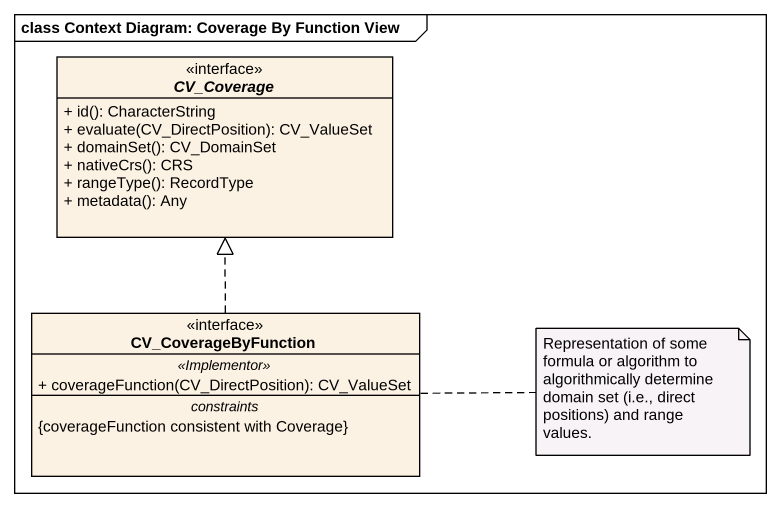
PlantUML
@startuml
mainframe class Context Diagram: Coverage By Function View
hide circle
hide empty members
skinparam classAttributeIconSize 0
abstract class CV_Coverage <<interface>> {
  + id(): CharacterString
  + evaluate(CV_DirectPosition): CV_ValueSet
  + domainSet(): CV_DomainSet
  + nativeCrs(): CRS
  + rangeType(): RecordType
  + metadata(): Any
}
class CV_CoverageByFunction <<interface>> {
  .. <<Implementor>> ..
  + coverageFunction(CV_DirectPosition): CV_ValueSet
  -- constraints --
  {coverageFunction consistent with Coverage}
}
CV_CoverageByFunction .up.|> CV_Coverage
note right of CV_CoverageByFunction : Representation of some formula or algorithm to algorithmically determine domain set (i.e., direct positions) and range values.
@enduml
